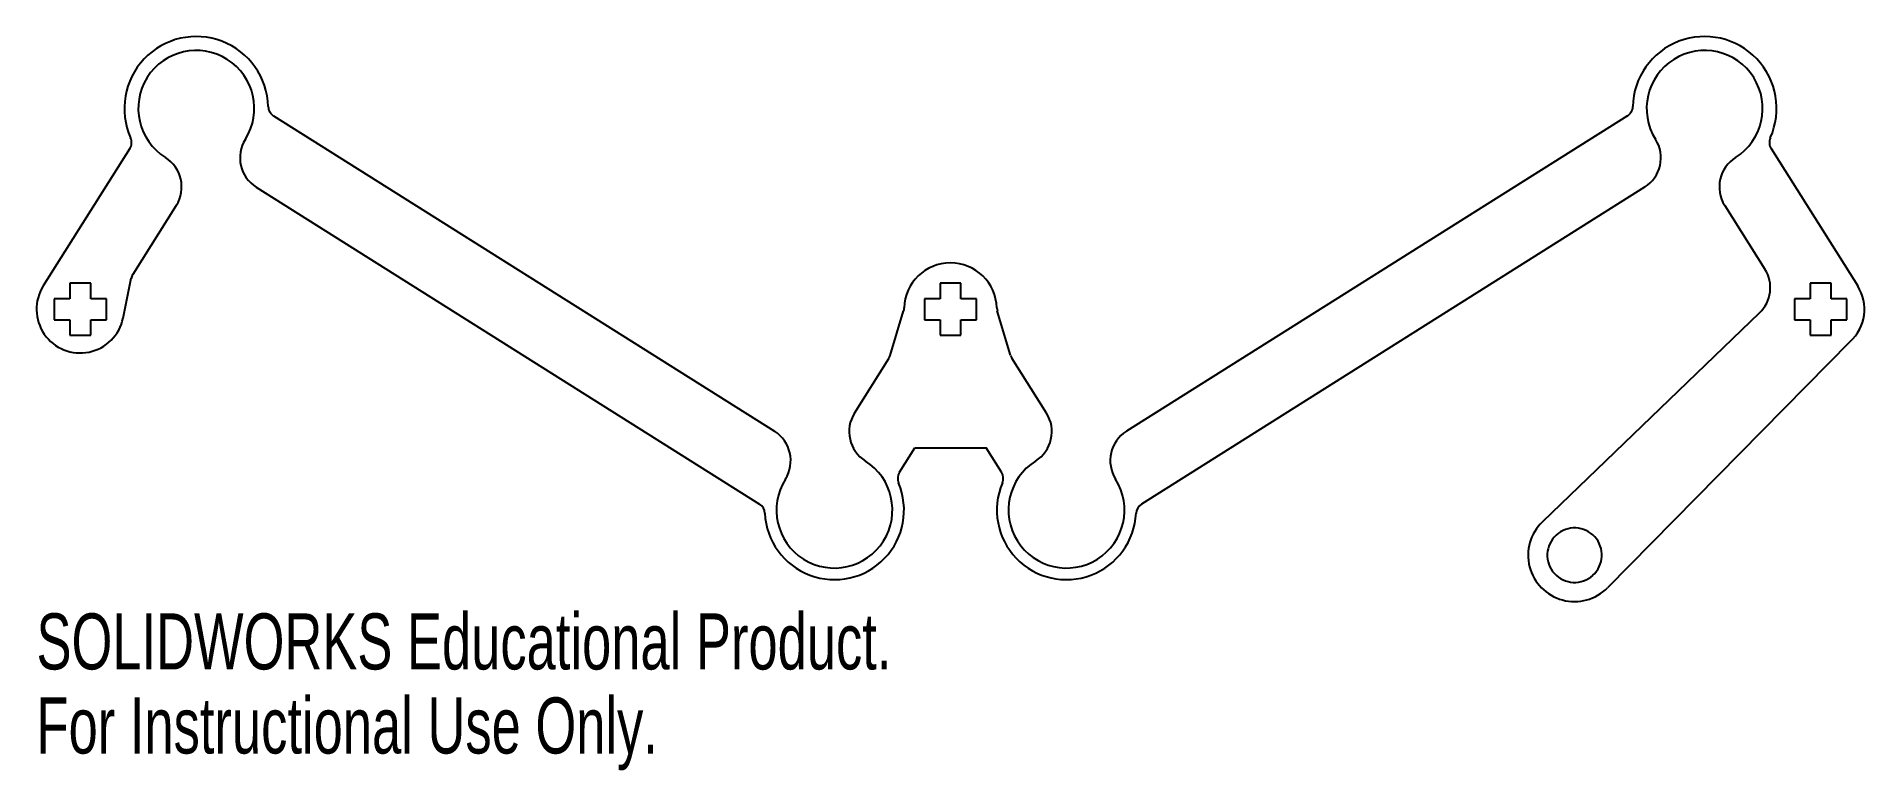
# Model space of a CAD drawing. Header units: millimetres. Extents: x 16 to 174, y -123 to -59.
import ezdxf

# ---------------------------------------------------------------- set-up
doc = ezdxf.new("R2010")
doc.units = ezdxf.units.MM
doc.styles.add('SLDTEXTSTYLE0', font='TXT', dxfattribs={"width": 0.7})

msp = doc.modelspace()

# ---------------------------------------------------------------- linework, layer by layer
at = {"color": 7, "linetype": 'Continuous', "lineweight": 25}
for p, q in [((36.66, -66.3), (79.82, -93.49)), ((153.33, -66.3), (110.16, -93.49)), ((24.27, -69.12), (16.8, -80.96)), ((165.72, -69.12), (173.18, -80.96)), ((35.16, -72.45), (78.53, -99.77)), ((154.82, -72.45), (111.45, -99.77)), ((28.27, -74.02), (24.52, -79.97)), ((161.72, -74.02), (165.19, -79.52)), ((23.69, -83.73), (24.39, -80.3)), ((20.89, -80.72), (19.09, -80.72)), ((19.09, -80.72), (19.09, -82.07)), ((20.89, -82.07), (20.89, -80.72)), ((95.89, -80.72), (94.09, -80.72)), ((94.09, -80.72), (94.09, -82.07)), ((95.89, -82.07), (95.89, -80.72)), ((170.89, -80.72), (169.09, -80.72)), ((169.09, -80.72), (169.09, -82.07)), ((170.89, -82.07), (170.89, -80.72)), ((17.74, -82.07), (17.74, -83.87)), ((19.09, -82.07), (17.74, -82.07)), ((22.24, -82.07), (20.89, -82.07)), ((22.24, -83.87), (22.24, -82.07)), ((89.8, -86.96), (90.95, -83.1)), ((92.74, -82.07), (92.74, -83.87)), ((94.09, -82.07), (92.74, -82.07)), ((97.24, -82.07), (95.89, -82.07)), ((97.24, -83.87), (97.24, -82.07)), ((100.17, -86.94), (99.03, -83.1)), ((164.73, -83.28), (146.01, -101.3)), ((167.74, -82.07), (167.74, -83.87)), ((169.09, -82.07), (167.74, -82.07)), ((172.24, -82.07), (170.89, -82.07)), ((172.24, -83.87), (172.24, -82.07)), ((17.74, -83.87), (19.09, -83.87)), ((19.09, -83.87), (19.09, -85.22)), ((20.89, -85.22), (20.89, -83.87)), ((20.89, -83.87), (22.24, -83.87)), ((92.74, -83.87), (94.09, -83.87)), ((94.09, -83.87), (94.09, -85.22)), ((95.89, -85.22), (95.89, -83.87)), ((95.89, -83.87), (97.24, -83.87)), ((167.74, -83.87), (169.09, -83.87)), ((169.09, -83.87), (169.09, -85.22)), ((170.89, -85.22), (170.89, -83.87)), ((170.89, -83.87), (172.24, -83.87)), ((19.09, -85.22), (20.89, -85.22)), ((94.09, -85.22), (95.89, -85.22)), ((172.53, -85.76), (151.63, -106.99)), ((169.09, -85.22), (170.89, -85.22)), ((86.72, -91.92), (89.69, -87.21)), ((103.27, -91.92), (100.29, -87.19)), ((90.59, -97.03), (91.92, -94.92)), ((91.92, -94.92), (98.06, -94.92)), ((99.39, -97.03), (98.06, -94.92)), ((150.37, -105.92), (150.36, -105.92))]:
    msp.add_line(p, q, dxfattribs=at)
for centre, radius, start, end in [((29.99, -65.65), 6.2, 1.5448, 204.0468), ((159.99, -65.65), 6.2, 335.9532, 178.4552), ((29.99, -65.65), 5, 327.7958, 237.7958), ((159.99, -65.65), 5, 302.2042, 212.2042), ((37.19, -65.46), 1, 181.5448, 237.7958), ((152.8, -65.46), 1, 302.2042, 358.4552), ((23.42, -68.59), 1, 327.7958, 24.0468), ((36.76, -69.91), 3, 147.7958, 237.7958), ((153.22, -69.91), 3, 302.2042, 32.2042), ((166.57, -68.59), 1, 155.9532, 212.2042), ((25.73, -72.42), 3, 327.7958, 57.7958), ((164.26, -72.42), 3, 122.2042, 212.2042), ((25.37, -80.51), 1, 147.7958, 168.4524), ((94.99, -82.97), 4, 1.7581, 178.2317), ((162.65, -81.12), 3, 313.9066, 32.2042), ((19.99, -82.97), 3.77, 147.7958, 348.4524), ((169.99, -82.97), 3.77, 312.2885, 32.2042), ((90, -82.82), 1, 343.3508, 358.2317), ((99.99, -82.82), 1, 181.7581, 196.5545), ((88.84, -86.68), 1, 327.7958, 343.3508), ((101.13, -86.66), 1, 196.5545, 212.2042), ((89.26, -93.52), 3, 147.7958, 237.7958), ((100.73, -93.52), 3, 302.2042, 32.2042), ((78.22, -96.03), 3, 327.7958, 57.7958), ((111.76, -96.03), 3, 122.2042, 212.2042), ((84.99, -100.29), 5, 147.7958, 57.7958), ((104.99, -100.29), 5, 122.2042, 32.2042), ((91.44, -97.56), 1, 147.7958, 202.9459), ((98.55, -97.56), 1, 337.0541, 32.2042), ((84.99, -100.29), 6, 182.6457, 22.9459), ((104.99, -100.29), 6, 157.0541, 357.3543), ((78, -100.62), 1, 2.6457, 57.7958), ((111.99, -100.62), 1, 122.2042, 177.3543), ((148.78, -104.18), 4, 133.9066, 315.4517), ((148.78, -104.18), 2.35, 312.3427, 312.2342)]:
    msp.add_arc(centre, radius, start, end, dxfattribs=at)

# ---------------------------------------------------------------- texts
at = {"color": 7, "linetype": 'Continuous', "char_height": 4.8336, "attachment_point": 1, "style": 'SLDTEXTSTYLE0'}
for s, insert in [('SOLIDWORKS Educational Product.', (16.22, -109.2)), ('For Instructional Use Only.', (16.22, -116.45))]:
    msp.add_mtext(s, dxfattribs=dict(at, insert=insert))

doc.saveas('drawing.dxf')
